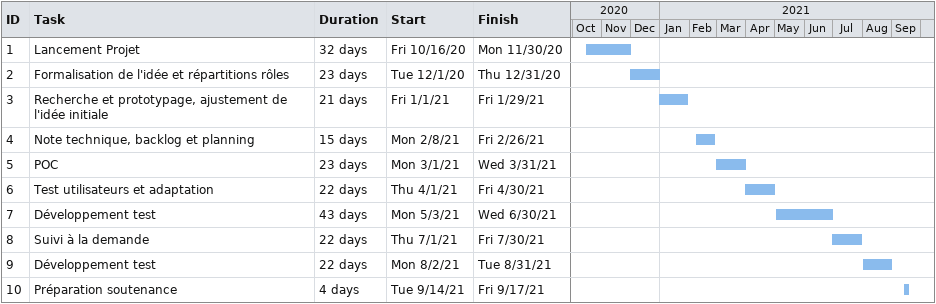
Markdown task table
| ID | Task | Duration | Start | Finish |
|---|---|---|---|---|
| 1 | Lancement Projet | 32d | 2020-10-16 | 2020-11-30 |
| 2 | Formalisation de l'idée et répartitions rôles | 23d | 2020-12-01 | 2020-12-31 |
| 3 | Recherche et prototypage, ajustement de l'idée initiale | 21d | 2021-01-01 | 2021-01-29 |
| 4 | Note technique, backlog et planning | 15d | 2021-02-08 | 2021-02-26 |
| 5 | POC | 23d | 2021-03-01 | 2021-03-31 |
| 6 | Test utilisateurs et adaptation | 22d | 2021-04-01 | 2021-04-30 |
| 7 | Développement test | 43d | 2021-05-03 | 2021-06-30 |
| 8 | Suivi à la demande | 22d | 2021-07-01 | 2021-07-30 |
| 9 | Développement test | 22d | 2021-08-02 | 2021-08-31 |
| 10 | Préparation soutenance | 4d | 2021-09-14 | 2021-09-17 |
